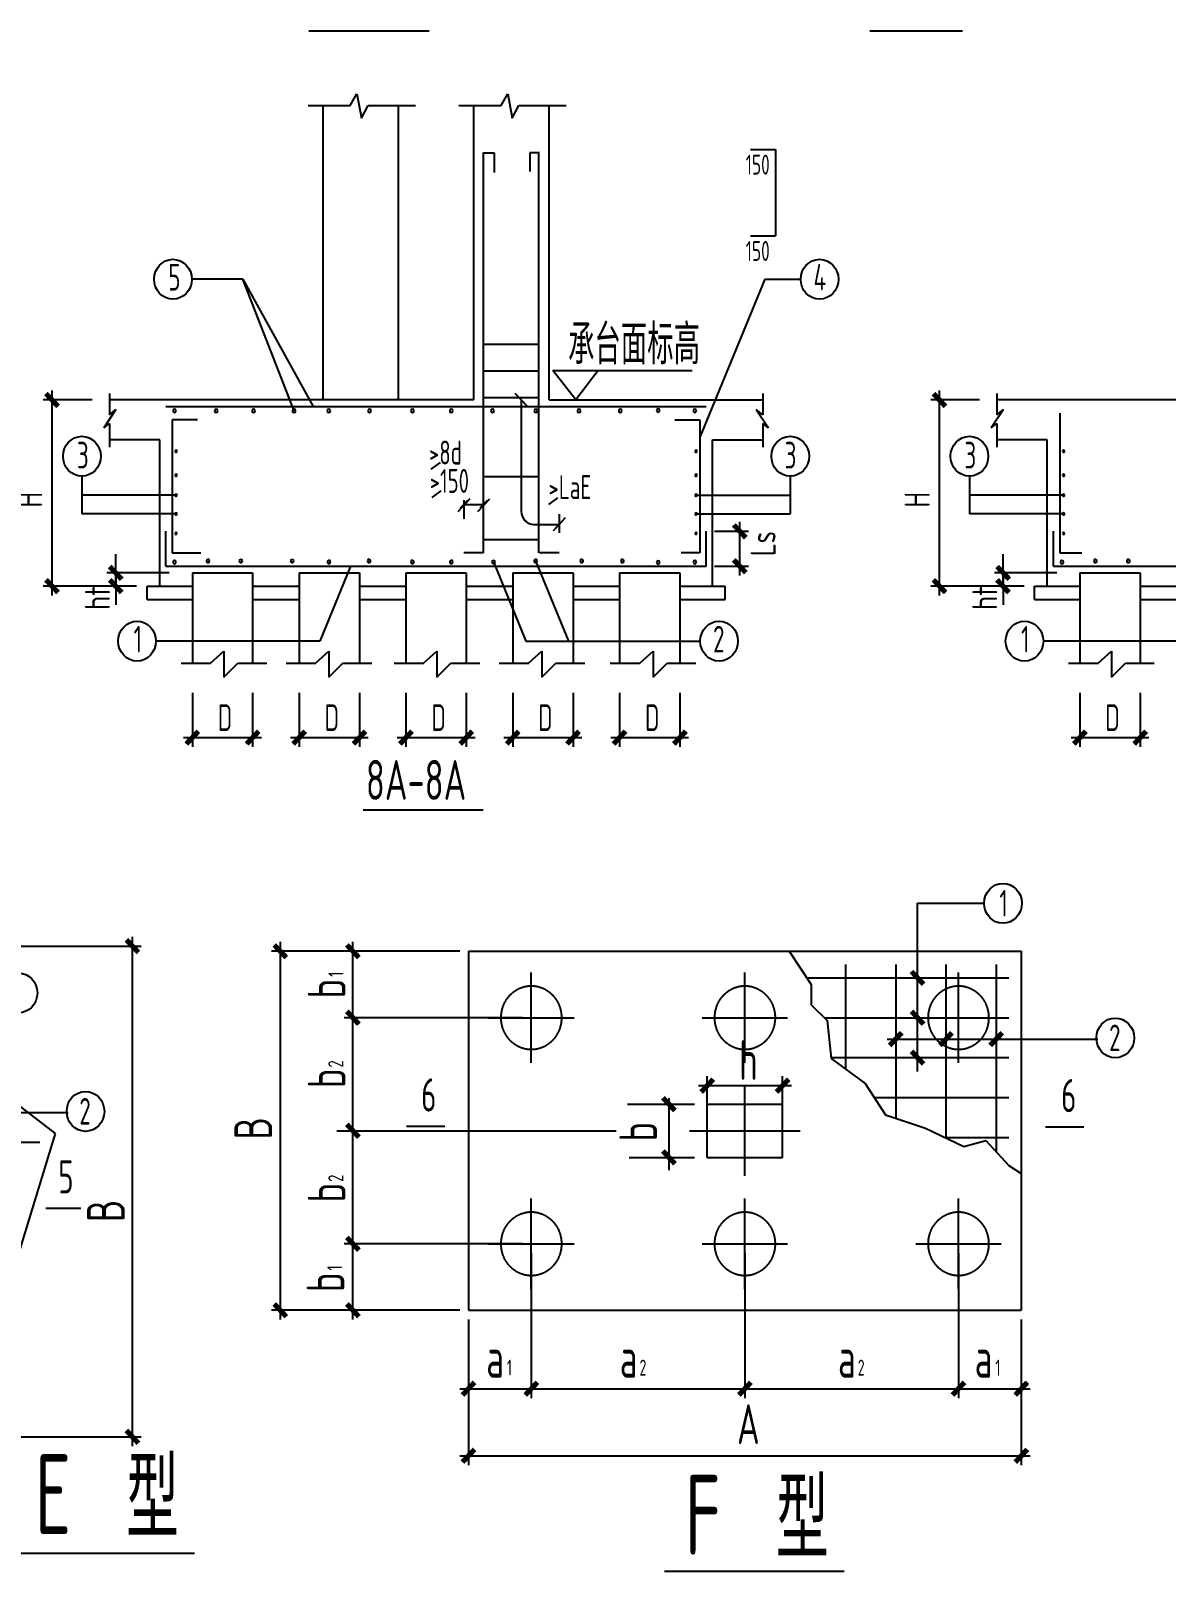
# Model space of a CAD drawing. Extents: x -695511 to 885008, y -751583 to -95266.
# Drawn here: x -364124 to -355585, y -268957 to -257374 of the extents above; entities that cross this region are included whole.
import ezdxf
from ezdxf.enums import TextEntityAlignment as Align

# ---------------------------------------------------------------- set-up
doc = ezdxf.new("R2010")
doc.units = 0
doc.header["$LTSCALE"] = 1000
doc.header["$MEASUREMENT"] = 0
doc.linetypes.add('DASHED', pattern=[3.75, 2.5, -1.25])
for name, color, linetype in [('CT', 3, 'Continuous'), ('GZ', 211, 'Continuous'), ('Z', 2, 'Continuous'), ('ZZX', 7, 'Continuous')]:
    doc.layers.add(name, color=color, linetype=linetype)
doc.styles.add('TSSD_Rein', font='Tssdeng.shx', dxfattribs={"width": 0.7, "bigfont": 'hztxt.shx'})

# ---------------------------------------------------------------- blocks, each defined once
blk = doc.blocks.new('_ArchTick')
at = {"color": 0, "linetype": 'ByBlock', "const_width": 0.4}
blk.add_lwpolyline([(-0.5, -0.5), (0.5, 0.5)], dxfattribs=at)

msp = doc.modelspace()

# ---------------------------------------------------------------- linework, layer by layer
for p, q in [((-360389.7, -260198.4), (-360480.4, -260102.4)), ((-360821.6, -260894.7), (-360912.4, -260990.7)), ((-360674, -260895.3), (-360764.8, -260991.3)), ((-360105.2, -261037.8), (-360195.9, -261133.8))]:
    msp.add_line(p, q)
at = {"layer": 'CT', "color": 3, "linetype": 'Continuous'}
for p, q in [((-363533, -260102.3), (-363533, -260262.9)), ((-358619, -260102.3), (-358619, -260262.9)), ((-356858, -260102.3), (-356858, -260262.9)), ((-356480, -260150.4), (-356858, -260150.4)), ((-363484.2, -260221), (-363575.5, -260360.6)), ((-363533, -260262.9), (-363484.2, -260221)), ((-358619, -260262.9), (-358667.8, -260221)), ((-358667.8, -260221), (-358576.6, -260360.6)), ((-356809.2, -260221), (-356900.4, -260360.6)), ((-356858, -260262.9), (-356809.2, -260221)), ((-363575.5, -260360.6), (-363533, -260326.8)), ((-363533, -260326.8), (-363533, -260506.5)), ((-358576.6, -260360.6), (-358619, -260326.8)), ((-358619, -260326.8), (-358619, -260506.5)), ((-356900.4, -260360.6), (-356858, -260326.8)), ((-356858, -260326.8), (-356858, -260506.5))]:
    msp.add_line(p, q, dxfattribs=at)
at = {"layer": 'CT', "color": 7, "linetype": 'Continuous'}
for p, q in [((-362909.3, -261450.4), (-362455.7, -261450.4)), ((-362106.1, -261450.4), (-361652.5, -261450.4)), ((-361302.8, -261450.4), (-360849.2, -261450.4)), ((-360499.6, -261450.4), (-360046, -261450.4)), ((-359696.3, -261450.4), (-359242.7, -261450.4)), ((-356234.3, -261450.4), (-355780.7, -261450.4))]:
    msp.add_line(p, q, dxfattribs=at)
at = {"layer": 'CT', "linetype": 'Continuous'}
for p, q in [((-363249.5, -261650.4), (-363249.5, -261550.4)), ((-363249.5, -261550.4), (-362909.3, -261550.4)), ((-363249.5, -261650.4), (-362909.3, -261650.4)), ((-362455.7, -261550.4), (-362106.1, -261550.4)), ((-362455.7, -261650.4), (-362106.1, -261650.4)), ((-361652.5, -261550.4), (-361302.8, -261550.4)), ((-361652.5, -261650.4), (-361302.8, -261650.4)), ((-360849.2, -261550.4), (-360499.6, -261550.4)), ((-360849.2, -261650.4), (-360499.6, -261650.4)), ((-360046, -261550.4), (-359696.7, -261550.4)), ((-360046, -261650.4), (-359696.3, -261650.4)), ((-359242.7, -261550.4), (-358902.5, -261550.4)), ((-359242.7, -261650.4), (-358902.5, -261650.4)), ((-358902.5, -261650.4), (-358902.5, -261550.4)), ((-356574.5, -261650.4), (-356574.5, -261550.4)), ((-356574.5, -261550.4), (-356234.3, -261550.4)), ((-356574.5, -261650.4), (-356234.3, -261650.4)), ((-355780.7, -261550.4), (-354627.8, -261550.4)), ((-355780.7, -261650.4), (-354627.8, -261650.4))]:
    msp.add_line(p, q, dxfattribs=at)
at = {"layer": 'CT'}
for p, q in [((-363937.8, -265667.1), (-365771.1, -264257.1)), ((-364638.1, -267947.1), (-363937.8, -265667.1))]:
    msp.add_line(p, q, dxfattribs=at)
at = {"layer": 'GZ', "color": 7, "linetype": 'DASHED'}
for centre in [(-360359.9, -264795.7), (-358753.4, -264795.7), (-357146.9, -264795.7), (-360359.9, -266495.7), (-358753.4, -266495.7), (-357146.9, -266495.7)]:
    msp.add_ellipse(centre, major_axis=(0, 240), ratio=0.945, start_param=4.712389, end_param=10.9955743, dxfattribs=at)
at = {"layer": 'Z', "linetype": 'Continuous'}
for p, q in [((-359036.9, -265445.7), (-358469.9, -265445.7)), ((-359036.9, -265845.7), (-359036.9, -265445.7)), ((-358469.9, -265845.7), (-358469.9, -265445.7)), ((-359036.9, -265845.7), (-358469.9, -265845.7))]:
    msp.add_line(p, q, dxfattribs=at)
at = {"layer": 'ZZX', "color": 6, "linetype": 'Continuous'}
for p, q in [((-362032.7, -257374.5), (-361128.8, -257374.5)), ((-357814.9, -257374.5), (-357116.5, -257374.5)), ((-358712.4, -258268.1), (-358523.4, -258268.1)), ((-358523.4, -258268.1), (-358523.4, -258917.3)), ((-358712.4, -258917.3), (-358523.4, -258917.3)), ((-356385.5, -260250.4), (-356385.5, -261300.4)), ((-363060.5, -260300.4), (-363060.5, -261300.4)), ((-362871.5, -260300.4), (-363060.5, -260300.4)), ((-359280.5, -260300.4), (-359091.5, -260300.4)), ((-359091.5, -260300.4), (-359091.5, -261300.4)), ((-363107.8, -261400.4), (-363107.8, -261137.9)), ((-359044.3, -261400.4), (-359044.3, -261137.9)), ((-356432.6, -261400.4), (-356432.6, -261137.9)), ((-363060.5, -261300.4), (-362844.3, -261300.4)), ((-359091.5, -261300.4), (-359233.3, -261300.4)), ((-356385.5, -261300.4), (-356219.2, -261300.4))]:
    msp.add_line(p, q, dxfattribs=at)
at = {"layer": 'ZZX'}
for p, q in [((-362038.7, -257936.7), (-361721.6, -257936.7)), ((-361721.6, -257936.7), (-361671.4, -257849.5)), ((-361671.4, -257849.5), (-361638.1, -258030.8)), ((-361638.1, -258030.8), (-361588.1, -257936.7)), ((-361588.1, -257936.7), (-361232, -257936.7)), ((-360904.7, -257936.7), (-360587.6, -257936.7)), ((-360587.6, -257936.7), (-360537.4, -257849.5)), ((-360537.4, -257849.5), (-360504.1, -258030.8)), ((-360504.1, -258030.8), (-360454.1, -257936.7)), ((-360454.1, -257936.7), (-360098, -257936.7)), ((-362529.1, -259242.6), (-362000.1, -260200.4)), ((-362144.7, -260232.1), (-362529.1, -259242.6)), ((-363663.1, -260150.4), (-364030.9, -260150.4)), ((-363964.8, -261620.4), (-363964.8, -260080.4)), ((-356988.1, -260150.4), (-357355.9, -260150.4)), ((-357289.8, -261620.4), (-357289.8, -260080.4)), ((-363739.9, -260723.8), (-363739.9, -261007.4)), ((-361112.6, -260671.3), (-361044, -260619.5)), ((-358412.1, -260723.8), (-358412.1, -261007.4)), ((-357064.9, -260723.8), (-357064.9, -261007.4)), ((-361106.6, -260884.4), (-361038, -260832.6)), ((-363031.8, -260866.9), (-363739.9, -260866.9)), ((-360867.5, -260903.9), (-360867.5, -261043.2)), ((-360867.5, -260936), (-360719.4, -260936)), ((-360228.7, -260937), (-360160.1, -260885.2)), ((-359120.2, -260866.9), (-358412.1, -260866.9)), ((-356356.8, -260866.9), (-357064.9, -260866.9)), ((-363031.8, -261007.4), (-363739.9, -261007.4)), ((-359120.2, -261007.4), (-358412.1, -261007.4)), ((-358791.9, -261470.4), (-358791.9, -261067.9)), ((-356356.8, -261007.4), (-357064.9, -261007.4)), ((-358981.8, -261137.9), (-358725.7, -261137.9)), ((-358981.8, -261400.4), (-358725.7, -261400.4)), ((-363663.1, -261550.4), (-364030.9, -261550.4)), ((-356988.1, -261550.4), (-357355.9, -261550.4)), ((-362909.3, -262353.5), (-362909.3, -262759.3)), ((-362455.7, -262353.5), (-362455.7, -262759.3)), ((-362106.1, -262353.5), (-362106.1, -262759.3)), ((-361652.5, -262353.5), (-361652.5, -262759.3)), ((-361302.8, -262353.5), (-361302.8, -262759.3)), ((-360849.2, -262353.5), (-360849.2, -262759.3)), ((-360499.6, -262353.5), (-360499.6, -262759.3)), ((-360046, -262353.5), (-360046, -262759.3)), ((-359696.3, -262353.5), (-359696.3, -262759.3)), ((-359242.7, -262353.5), (-359242.7, -262759.3)), ((-356234.3, -262353.5), (-356234.3, -262759.3)), ((-355780.7, -262353.5), (-355780.7, -262759.3)), ((-362975.5, -262689.3), (-362389.6, -262689.3)), ((-362172.2, -262689.3), (-361586.3, -262689.3)), ((-361369, -262689.3), (-360783.1, -262689.3)), ((-360565.7, -262689.3), (-359979.8, -262689.3)), ((-359762.5, -262689.3), (-359176.6, -262689.3)), ((-356300.5, -262689.3), (-355714.6, -262689.3)), ((-357455, -265198.9), (-357455, -263935.2)), ((-357455, -263935.2), (-356954, -263935.2)), ((-358420.1, -264295.7), (-358255.5, -264544.9)), ((-358255.5, -264544.9), (-358255.5, -264699.4)), ((-357478.2, -264471.1), (-357431.7, -264520.3)), ((-358255.5, -264699.4), (-358135.5, -264815.3)), ((-357478.2, -264771.1), (-357431.7, -264820.3)), ((-358135.5, -264815.3), (-358104.2, -265102.1)), ((-357683.1, -264956.2), (-356099.1, -264956.2)), ((-357590.3, -264917.3), (-357648.4, -264995.1)), ((-357212.3, -264917.3), (-357270.4, -264995.1)), ((-356834.3, -264917.3), (-356892.4, -264995.1)), ((-358104.2, -265102.1), (-357848.5, -265289.7)), ((-357478.2, -265071.1), (-357431.7, -265120.3)), ((-357848.5, -265289.7), (-357697.2, -265526.9)), ((-365354.5, -265508.3), (-363844.3, -265508.3)), ((-357697.2, -265526.9), (-357394.6, -265626.2)), ((-361823.4, -265645.7), (-359721.1, -265645.7)), ((-357394.6, -265626.2), (-357107.7, -265764.1)), ((-357107.7, -265764.1), (-356940.7, -265720)), ((-356940.7, -265720), (-356768.5, -265907.6)), ((-356768.5, -265907.6), (-356674.4, -265966.8))]:
    msp.add_line(p, q, dxfattribs=at)
at = {"layer": 'ZZX', "color": 7, "linetype": 'Continuous'}
for p, q in [((-361926.5, -260150.4), (-361926.5, -257936.7)), ((-361359.5, -260150.4), (-361359.5, -257936.7)), ((-360792.5, -260150.4), (-360792.5, -257936.7)), ((-360225.5, -260150.4), (-360225.5, -257936.7)), ((-363155, -260150.4), (-363533, -260150.4)), ((-360792.5, -260150.4), (-363155, -260150.4)), ((-360435.1, -260150.4), (-360435.1, -260985.8)), ((-360225.5, -260150.4), (-358619, -260150.4)), ((-359332, -260150.4), (-359152.5, -260150.4)), ((-354684.5, -260150.4), (-356480, -260150.4)), ((-363155, -260450.4), (-363533, -260450.4)), ((-363155, -261550.4), (-363155, -260450.4)), ((-358997, -261550.4), (-358997, -260450.4)), ((-358997, -260450.4), (-358619, -260450.4)), ((-356480, -260450.4), (-356858, -260450.4)), ((-356480, -261550.4), (-356480, -260450.4)), ((-360150.6, -261008.9), (-360150.6, -261148.2)), ((-360340.6, -261085.8), (-360150.6, -261085.8)), ((-363485.9, -261520.4), (-363485.9, -261310.4)), ((-356810.9, -261520.4), (-356810.9, -261310.4)), ((-363082.7, -261450.4), (-363552.1, -261450.4)), ((-363485.9, -261550.4), (-363485.9, -261450.4)), ((-363485.9, -261480.4), (-363485.9, -261690.4)), ((-356407.7, -261450.4), (-356877.1, -261450.4)), ((-356810.9, -261550.4), (-356810.9, -261450.4)), ((-356810.9, -261480.4), (-356810.9, -261690.4)), ((-363422.9, -261550.4), (-363552.1, -261550.4)), ((-356747.9, -261550.4), (-356877.1, -261550.4)), ((-360832.4, -264295.7), (-356674.4, -264295.7)), ((-360832.4, -264295.7), (-360832.4, -266995.7)), ((-356674.4, -264295.7), (-356674.4, -266995.7)), ((-360832.4, -266995.7), (-356674.4, -266995.7))]:
    msp.add_line(p, q, dxfattribs=at)
at = {"layer": 'ZZX', "color": 6}
for p, q in [((-360719.4, -261300.4), (-360719.4, -258290.6)), ((-360719.4, -258291.7), (-360639.6, -258291.7)), ((-360639.6, -258291.7), (-360639.6, -258438.9)), ((-360371, -258291.7), (-360371, -258433)), ((-360299.2, -258291.7), (-360371, -258291.7)), ((-360303.5, -261300.4), (-360303.5, -258293.5)), ((-360719.4, -259731.3), (-360299.2, -259731.3)), ((-360719.4, -259931.3), (-360299.2, -259931.3)), ((-360719.4, -260131.3), (-360299.2, -260131.3)), ((-363107.8, -260200.4), (-359044.3, -260200.4)), ((-360719.4, -260725.4), (-360299.2, -260725.4)), ((-360719.4, -261300.4), (-360867.5, -261300.4)), ((-360719.4, -261200.4), (-360299.2, -261200.4)), ((-360151.1, -261300.4), (-360299.2, -261300.4)), ((-363107.8, -261400.4), (-359044.3, -261400.4)), ((-356432.8, -261400.4), (-352369.3, -261400.4)), ((-361623.5, -263233.6), (-360721.7, -263233.6)), ((-357997.4, -264395.7), (-357997.4, -265180.5)), ((-357619.4, -264395.7), (-357619.4, -265552.5)), ((-357241.4, -264395.7), (-357241.4, -265699.9)), ((-356863.4, -264395.7), (-356863.4, -265804.3)), ((-358288, -264495.7), (-356768.9, -264495.7)), ((-358155.8, -264795.7), (-356768.9, -264795.7)), ((-358104.9, -265095.7), (-356768.9, -265095.7)), ((-357780.9, -265395.7), (-356768.9, -265395.7)), ((-361298.8, -265611.6), (-361010.6, -265611.6)), ((-357250, -265695.7), (-356768.9, -265695.7)), ((-356493.6, -265616.1), (-356205.4, -265616.1)), ((-364057.5, -265733.2), (-365298.6, -265733.2)), ((-364011.5, -266227.4), (-363748.3, -266227.4)), ((-364245.7, -268821.7), (-362893.4, -268821.7)), ((-359358.5, -268957.4), (-358006.2, -268957.4))]:
    msp.add_line(p, q, dxfattribs=at)
at = {"layer": 'ZZX', "linetype": 'Continuous'}
for p, q in [((-362529.1, -259242.6), (-362913.3, -259242.6)), ((-358603.3, -259242.6), (-359091.5, -260430.3)), ((-358603.3, -259242.6), (-358333.6, -259242.6)), ((-360026.3, -260148.5), (-360199.3, -259928.1)), ((-360199.3, -259928.1), (-359149.9, -259928.1)), ((-359857.2, -259928.1), (-360026.3, -260148.5)), ((-361719.6, -261400.4), (-361951.2, -261963.9)), ((-360644.6, -261368.7), (-360400, -261963.9)), ((-360327.5, -261360.8), (-360079.6, -261963.9)), ((-362909.3, -261450.4), (-362909.3, -262128.7)), ((-362455.7, -261450.4), (-362455.7, -262128.7)), ((-362106.1, -261450.4), (-362106.1, -262128.7)), ((-361652.5, -261450.4), (-361652.5, -262128.7)), ((-361302.8, -261450.4), (-361302.8, -262128.7)), ((-360849.2, -261450.4), (-360849.2, -262128.7)), ((-360499.6, -261450.4), (-360499.6, -262128.7)), ((-360046, -261450.4), (-360046, -262128.7)), ((-359696.3, -261450.4), (-359696.3, -262128.7)), ((-359242.7, -261450.4), (-359242.7, -262128.7)), ((-356234.3, -261450.4), (-356234.3, -262128.7)), ((-355780.7, -261450.4), (-355780.7, -262128.7)), ((-361951.2, -261963.9), (-363183.8, -261963.9)), ((-360400, -261963.9), (-359089.5, -261963.9)), ((-355276.2, -261963.9), (-356508.8, -261963.9)), ((-362771.8, -262130.2), (-362672.4, -262040.2)), ((-362672.4, -262040.2), (-362672.4, -262235.3)), ((-361982.8, -262130.2), (-361883.4, -262040.2)), ((-361883.4, -262040.2), (-361883.4, -262235.3)), ((-361169.8, -262130.2), (-361070.5, -262040.2)), ((-361070.5, -262040.2), (-361070.5, -262235.3)), ((-360380.8, -262130.2), (-360281.5, -262040.2)), ((-360281.5, -262040.2), (-360281.5, -262235.3)), ((-359543.9, -262130.2), (-359444.6, -262040.2)), ((-359444.6, -262040.2), (-359444.6, -262235.3)), ((-356096.8, -262130.2), (-355997.4, -262040.2)), ((-355997.4, -262040.2), (-355997.4, -262235.3)), ((-362993.6, -262128.7), (-362770.1, -262128.7)), ((-362672.4, -262235.3), (-362566.9, -262128.7)), ((-362566.9, -262128.7), (-362349.3, -262128.7)), ((-362204.5, -262128.7), (-361981.1, -262128.7)), ((-361883.4, -262235.3), (-361777.9, -262128.7)), ((-361777.9, -262128.7), (-361560.3, -262128.7)), ((-361391.6, -262128.7), (-361168.1, -262128.7)), ((-361070.5, -262235.3), (-360964.9, -262128.7)), ((-360964.9, -262128.7), (-360747.4, -262128.7)), ((-360602.6, -262128.7), (-360379.1, -262128.7)), ((-360281.5, -262235.3), (-360175.9, -262128.7)), ((-360175.9, -262128.7), (-359958.3, -262128.7)), ((-359765.7, -262128.7), (-359542.3, -262128.7)), ((-359444.6, -262235.3), (-359339, -262128.7)), ((-359339, -262128.7), (-359121.5, -262128.7)), ((-356318.6, -262128.7), (-356095.1, -262128.7)), ((-355997.4, -262235.3), (-355891.9, -262128.7)), ((-355891.9, -262128.7), (-355674.3, -262128.7))]:
    msp.add_line(p, q, dxfattribs=at)
at = {"layer": 'ZZX', "color": 1}
for p, q in [((-360407.1, -260180), (-360463, -260120.8)), ((-360839, -260905.9), (-360895, -260965.1)), ((-360690.9, -260905.9), (-360746.8, -260965.1)), ((-360179.1, -261116), (-360123.1, -261056.8)), ((-360359.9, -265135.7), (-360359.9, -264455.7)), ((-358753.4, -265135.7), (-358753.4, -264455.7)), ((-357146.9, -265135.7), (-357146.9, -264455.7)), ((-360681.2, -264795.7), (-360038.6, -264795.7)), ((-359074.7, -264795.7), (-358432.1, -264795.7)), ((-357468.2, -264795.7), (-356825.6, -264795.7)), ((-358753.4, -265985.7), (-358753.4, -265305.7)), ((-359169.2, -265645.7), (-358337.6, -265645.7)), ((-360359.9, -266835.7), (-360359.9, -266155.7)), ((-358753.4, -266835.7), (-358753.4, -266155.7)), ((-357146.9, -266835.7), (-357146.9, -266155.7)), ((-360681.2, -266495.7), (-360038.6, -266495.7)), ((-359074.7, -266495.7), (-358432.1, -266495.7)), ((-357468.2, -266495.7), (-356825.6, -266495.7))]:
    msp.add_line(p, q, dxfattribs=at)
at = {"layer": 'ZZX', "color": 7}
for p, q in [((-363328.4, -261550.4), (-363770.4, -261550.4)), ((-356653.4, -261550.4), (-357095.4, -261550.4)), ((-363360.3, -268017.1), (-363360.3, -264187.1)), ((-365893.3, -264257.1), (-363294.2, -264257.1)), ((-360898.5, -264295.7), (-362314.3, -264295.7)), ((-362248.1, -264225.7), (-362248.1, -267065.7)), ((-360898.5, -264295.7), (-361768.1, -264295.7)), ((-361701.9, -264865.7), (-361701.9, -264225.7)), ((-361701.9, -266565.7), (-361701.9, -264725.7)), ((-360426, -264795.7), (-361768.1, -264795.7)), ((-360426, -264795.7), (-361768.1, -264795.7)), ((-359036.9, -265762.7), (-359036.9, -265236.1)), ((-358469.9, -265751), (-358469.9, -265236.1)), ((-359103, -265306.1), (-358403.7, -265306.1)), ((-359636, -265445.7), (-359132.9, -265445.7)), ((-359324.7, -265401.1), (-359324.7, -265941.1)), ((-359624.9, -265845.7), (-359132.9, -265845.7)), ((-360426, -266495.7), (-361768.1, -266495.7)), ((-360426, -266495.7), (-361768.1, -266495.7)), ((-361701.9, -267065.7), (-361701.9, -266425.7)), ((-360359.9, -266565.7), (-360359.9, -267655.1)), ((-360359.9, -266565.7), (-360359.9, -267655.1)), ((-358753.4, -266565.7), (-358753.4, -267655.1)), ((-358753.4, -266565.7), (-358753.4, -267655.1)), ((-357146.9, -266565.7), (-357146.9, -267655.1)), ((-357146.9, -266565.7), (-357146.9, -267655.1)), ((-360898.5, -266995.7), (-362314.3, -266995.7)), ((-360898.5, -266995.7), (-361768.1, -266995.7)), ((-360832.4, -267065.7), (-360832.4, -268159.5)), ((-360832.4, -267065.7), (-360832.4, -267655.1)), ((-356674.4, -267065.7), (-356674.4, -268159.5)), ((-356674.4, -267065.7), (-356674.4, -267655.1)), ((-360898.5, -267585.1), (-360293.7, -267585.1)), ((-360426, -267585.1), (-358687.2, -267585.1)), ((-358819.5, -267585.1), (-357080.7, -267585.1)), ((-357213, -267585.1), (-356608.2, -267585.1)), ((-364760.3, -267947.1), (-363294.2, -267947.1)), ((-364571.9, -267947.1), (-363342.3, -267947.1)), ((-360898.5, -268089.5), (-356608.2, -268089.5))]:
    msp.add_line(p, q, dxfattribs=at)
at = {"layer": 'ZZX', "linetype": 'Continuous'}
for centre, major_axis, start_param, end_param in [((-363055, -259242.6), (0, 150), -1.5707963, 4.712389), ((-358191.8, -259242.6), (0, 150), -1.5707963, 4.712389), ((-363043.6, -260231.3), (0, 12.5), -1.5707963, 1.5707963), ((-363043.6, -260231.3), (0, 12.5), 1.5707963, 4.712389), ((-362730.6, -260232.1), (0, 12.5), -1.5707963, 1.5707963), ((-362730.6, -260232.1), (0, 12.5), 1.5707963, 4.712389), ((-362449.1, -260232.1), (0, 12.5), -1.5707963, 1.5707963), ((-362449.1, -260232.1), (0, 12.5), 1.5707963, 4.712389), ((-362144.7, -260232.1), (0, 12.5), -1.5707963, 1.5707963), ((-362144.7, -260232.1), (0, 12.5), 1.5707963, 4.712389), ((-361883.3, -260232.1), (0, 12.5), -1.5707963, 1.5707963), ((-361883.3, -260232.1), (0, 12.5), 1.5707963, 4.712389), ((-361576, -260232.1), (0, 12.5), -1.5707963, 1.5707963), ((-361576, -260232.1), (0, 12.5), 1.5707963, 4.712389), ((-361254.3, -260232.1), (0, 12.5), -1.5707963, 1.5707963), ((-361254.3, -260232.1), (0, 12.5), 1.5707963, 4.712389), ((-360961.7, -260232.1), (0, 12.5), -1.5707963, 1.5707963), ((-360961.7, -260232.1), (0, 12.5), 1.5707963, 4.712389), ((-360652.3, -260232.1), (0, 12.5), -1.5707963, 1.5707963), ((-360652.3, -260232.1), (0, 12.5), 1.5707963, 4.712389), ((-360325.8, -260232.1), (0, 12.5), -1.5707963, 1.5707963), ((-360325.8, -260232.1), (0, 12.5), 1.5707963, 4.712389), ((-360001.3, -260232.1), (0, 12.5), -1.5707963, 1.5707963), ((-360001.3, -260232.1), (0, 12.5), 1.5707963, 4.712389), ((-359691.1, -260232.1), (0, 12.5), 4.712389, 7.8539816), ((-359691.1, -260232.1), (0, 12.5), 1.5707963, 4.712389), ((-359406.2, -260229.2), (0, 12.5), -1.5707963, 1.5707963), ((-359406.2, -260229.2), (0, 12.5), 1.5707963, 4.712389), ((-359130, -260231.7), (0, 12.5), -1.5707963, 1.5707963), ((-359130, -260231.7), (0, 12.5), 1.5707963, 4.712389), ((-363739.9, -260573.8), (0, 150), -1.5707963, 4.712389), ((-358412.1, -260573.8), (0, 150), -1.5707963, 4.712389), ((-357064.9, -260573.8), (0, 150), -1.5707963, 4.712389), ((-363031.8, -260536.5), (0, 7.5), -1.5707963, 1.5707963), ((-363031.8, -260536.5), (0, 7.5), 1.5707963, 4.712389), ((-359120.2, -260536.5), (0, 7.5), -1.5707963, 1.5707963), ((-359120.2, -260536.5), (0, 7.5), 1.5707963, 4.712389), ((-356356.8, -260536.5), (0, 7.5), -1.5707963, 1.5707963), ((-356356.8, -260536.5), (0, 7.5), 1.5707963, 4.712389), ((-363031.8, -260716.9), (0, 7.5), -1.5707963, 1.5707963), ((-363031.8, -260716.9), (0, 7.5), 1.5707963, 4.712389), ((-359120.2, -260716.9), (0, 7.5), 4.712389, 7.8539816), ((-359120.2, -260716.9), (0, 7.5), 1.5707963, 4.712389), ((-356356.8, -260716.9), (0, 7.5), -1.5707963, 1.5707963), ((-356356.8, -260716.9), (0, 7.5), 1.5707963, 4.712389), ((-363031.8, -260866.9), (0, 7.5), -1.5707963, 1.5707963), ((-363031.8, -260866.9), (0, 7.5), 1.5707963, 4.712389), ((-359120.2, -260866.9), (0, 7.5), 4.712389, 7.8539816), ((-359120.2, -260866.9), (0, 7.5), 1.5707963, 4.712389), ((-356356.8, -260866.9), (0, 7.5), 4.712389, 7.8539816), ((-356356.8, -260866.9), (0, 7.5), 1.5707963, 4.712389), ((-363031.8, -261007.4), (0, 7.5), -1.5707963, 1.5707963), ((-363031.8, -261007.4), (0, 7.5), 1.5707963, 4.712389), ((-359120.2, -261007.4), (0, 7.5), -1.5707963, 1.5707963), ((-359120.2, -261007.4), (0, 7.5), 1.5707963, 4.712389), ((-356356.8, -261007.4), (0, 7.5), -1.5707963, 1.5707963), ((-356356.8, -261007.4), (0, 7.5), 1.5707963, 4.712389), ((-363031.8, -261153.7), (0, 7.5), -1.5707963, 1.5707963), ((-363031.8, -261153.7), (0, 7.5), 1.5707963, 4.712389), ((-359120.2, -261153.7), (0, 7.5), -1.5707963, 1.5707963), ((-359120.2, -261153.7), (0, 7.5), 1.5707963, 4.712389), ((-356356.8, -261153.7), (0, 7.5), -1.5707963, 1.5707963), ((-356356.8, -261153.7), (0, 7.5), 1.5707963, 4.712389), ((-363043.6, -261369.5), (0, 12.5), -1.5707963, 1.5707963), ((-363043.6, -261369.5), (0, 12.5), 1.5707963, 4.712389), ((-362792.3, -261360.8), (0, 12.5), -1.5707963, 1.5707963), ((-362792.3, -261360.8), (0, 12.5), 1.5707963, 4.712389), ((-362544.7, -261360.8), (0, 12.5), -1.5707963, 1.5707963), ((-362544.7, -261360.8), (0, 12.5), 1.5707963, 4.712389), ((-362158.5, -261360.8), (0, 12.5), -1.5707963, 1.5707963), ((-362158.5, -261360.8), (0, 12.5), 1.5707963, 4.712389), ((-361882, -261368.7), (0, 12.5), -1.5707963, 1.5707963), ((-361882, -261368.7), (0, 12.5), 1.5707963, 4.712389), ((-361580.2, -261360.8), (0, 12.5), -1.5707963, 1.5707963), ((-361580.2, -261360.8), (0, 12.5), 1.5707963, 4.712389), ((-361254.3, -261368.7), (0, 12.5), 4.712389, 7.8539816), ((-361254.3, -261368.7), (0, 12.5), 1.5707963, 4.712389), ((-360961.7, -261368.7), (0, 12.5), -1.5707963, 1.5707963), ((-360961.7, -261368.7), (0, 12.5), 1.5707963, 4.712389), ((-360644.6, -261368.7), (0, 12.5), -1.5707963, 1.5707963), ((-360644.6, -261368.7), (0, 12.5), 1.5707963, 4.712389), ((-360327.5, -261360.8), (0, 12.5), -1.5707963, 1.5707963), ((-360327.5, -261360.8), (0, 12.5), 1.5707963, 4.712389), ((-359980.9, -261360.8), (0, 12.5), -1.5707963, 1.5707963), ((-359980.9, -261360.8), (0, 12.5), 1.5707963, 4.712389), ((-359675, -261360.8), (0, 12.5), -1.5707963, 1.5707963), ((-359675, -261360.8), (0, 12.5), 1.5707963, 4.712389), ((-359406.2, -261371.6), (0, 12.5), -1.5707963, 1.5707963), ((-359406.2, -261371.6), (0, 12.5), 1.5707963, 4.712389), ((-359130, -261369.1), (0, 12.5), -1.5707963, 1.5707963), ((-359130, -261369.1), (0, 12.5), 1.5707963, 4.712389), ((-356368.6, -261369.5), (0, 12.5), 4.712389, 7.8539816), ((-356368.6, -261369.5), (0, 12.5), 1.5707963, 4.712389), ((-356117.2, -261360.8), (0, 12.5), -1.5707963, 1.5707963), ((-356117.2, -261360.8), (0, 12.5), 1.5707963, 4.712389), ((-355869.6, -261360.8), (0, 12.5), -1.5707963, 1.5707963), ((-355869.6, -261360.8), (0, 12.5), 1.5707963, 4.712389), ((-363325.6, -261963.9), (0, 150), -1.5707963, 4.712389), ((-358947.8, -261963.9), (0, 150), -1.5707963, 4.712389), ((-356650.6, -261963.9), (0, 150), -1.5707963, 4.712389), ((-364216.9, -264609.1), (0, 150), 4.712389, 10.9955743), ((-363712.8, -265499.9), (0, 150), 4.712389, 10.9955743)]:
    msp.add_ellipse(centre, major_axis=major_axis, ratio=0.945, start_param=start_param, end_param=end_param, dxfattribs=at)
at = {"layer": 'ZZX', "color": 7, "linetype": 'Continuous'}
msp.add_ellipse((-360340.6, -260985.8), major_axis=(0, 100), ratio=0.945, start_param=1.5707963, end_param=3.1415927, dxfattribs=at)
at = {"layer": 'ZZX'}
for centre, start_param, end_param in [((-356812.3, -263935.2), -1.5707963, 4.712389), ((-355967.5, -264947.7), 4.712389, 10.9955743)]:
    msp.add_ellipse(centre, major_axis=(0, 150), ratio=0.945, start_param=start_param, end_param=end_param, dxfattribs=at)

# ---------------------------------------------------------------- block references
at = {"zscale": 96.00000000000423}
for p, xscale, yscale, rotation in [((-363964.8, -260150.4), 96.00000000000423, 90.72000000000398, 90), ((-357289.8, -260150.4), 96.00000000000423, 90.72000000000398, 90), ((-358791.9, -261137.9), 96.00000000000423, 90.72000000000398, 90), ((-363485.9, -261450.4), 96.00000000000423, 90.72000000000398, 90), ((-358791.9, -261400.4), 96.00000000000423, 90.72000000000398, 90), ((-356810.9, -261450.4), 96.00000000000423, 90.72000000000398, 90), ((-363964.8, -261550.4), 96.00000000000423, 90.72000000000398, 90), ((-363485.9, -261550.4), 96.00000000000423, 90.72000000000398, 90), ((-357289.8, -261550.4), 96.00000000000423, 90.72000000000398, 90), ((-356812.5, -261550.4), 96.00000000000423, 90.72000000000398, 90), ((-362909.3, -262689.3), 90.72000000000398, 96.00000000000423, 180.0000000000032), ((-362455.7, -262689.3), 90.72000000000398, 96.00000000000423, 180.0000000000032), ((-362106.1, -262689.3), 90.72000000000398, 96.00000000000423, 180.0000000000032), ((-361652.5, -262689.3), 90.72000000000398, 96.00000000000423, 180.0000000000032), ((-361302.8, -262689.3), 90.72000000000398, 96.00000000000423, 180.0000000000032), ((-360849.2, -262689.3), 90.72000000000398, 96.00000000000423, 180.0000000000032), ((-360499.6, -262689.3), 90.72000000000398, 96.00000000000423, 180.0000000000032), ((-360046, -262689.3), 90.72000000000398, 96.00000000000423, 180.0000000000032), ((-359696.3, -262689.3), 90.72000000000398, 96.00000000000423, 180.0000000000032), ((-359242.7, -262689.3), 90.72000000000398, 96.00000000000423, 180.0000000000032), ((-356234.3, -262689.3), 90.72000000000398, 96.00000000000423, 180.0000000000032), ((-355780.7, -262689.3), 90.72000000000398, 96.00000000000423, 180.0000000000032), ((-363360.3, -264257.1), 96.00000000000423, 90.72000000000398, 90), ((-362248.1, -264295.7), 96.00000000000423, 90.72000000000398, 90), ((-361701.9, -264295.7), 96.00000000000423, 90.72000000000398, 90), ((-357455, -264495.7), 96.00000000000423, 90.72000000000398, 90), ((-361701.9, -264795.7), 96.00000000000423, 90.72000000000398, 90), ((-357455, -264795.7), 96.00000000000423, 90.72000000000398, 90), ((-357619.4, -264956.2), 90.72000000000398, 96.00000000000423, 180.0000000000032), ((-357241.4, -264956.2), 90.72000000000398, 96.00000000000423, 180.0000000000032), ((-356863.4, -264956.2), 90.72000000000398, 96.00000000000423, 180.0000000000032), ((-357455, -265095.7), 96.00000000000423, 90.72000000000398, 90), ((-359036.9, -265306.1), 90.72000000000398, 96.00000000000423, 180.0000000000032), ((-358469.9, -265306.1), 90.72000000000398, 96.00000000000423, 180.0000000000032), ((-359324.7, -265445.7), 96.00000000000423, 90.72000000000398, 90), ((-361701.9, -265645.7), 96.00000000000423, 90.72000000000398, 90), ((-359324.7, -265845.7), 96.00000000000423, 90.72000000000398, 90), ((-361701.9, -266495.7), 96.00000000000423, 90.72000000000398, 90), ((-362248.1, -266995.7), 96.00000000000423, 90.72000000000398, 90), ((-361701.9, -266995.7), 96.00000000000423, 90.72000000000398, 90), ((-360832.4, -267585.1), 90.72000000000398, 96.00000000000423, 180.0000000000032), ((-360359.9, -267585.1), 90.72000000000398, 96.00000000000423, 180.0000000000032), ((-358753.4, -267585.1), 90.72000000000398, 96.00000000000423, 180.0000000000032), ((-357146.9, -267585.1), 90.72000000000398, 96.00000000000423, 180.0000000000032), ((-356674.4, -267585.1), 90.72000000000398, 96.00000000000423, 180.0000000000032), ((-363360.3, -267947.1), 96.00000000000423, 90.72000000000398, 90), ((-360832.4, -268089.5), 90.72000000000398, 96.00000000000423, 180.0000000000032), ((-356674.4, -268089.5), 90.72000000000398, 96.00000000000423, 180.0000000000032)]:
    msp.add_blockref('_ArchTick', p, dxfattribs=dict(at, xscale=xscale, yscale=yscale, rotation=rotation))

# ---------------------------------------------------------------- texts
at = {"layer": 'ZZX', "linetype": 'Continuous', "style": 'TSSD_Rein', "width": 0.6615}
for s, height, p in [('150', 150, (-358747.8, -258455.7)), ('150', 150, (-358747.8, -259105)), ('5', 200, (-363090.3, -259327.4)), ('4', 200, (-358237.3, -259327.4)), ('承台面标高', 300, (-360083.4, -259883.3)), ('3', 200, (-363777.1, -260665.3)), ('>8d', 180, (-361129.4, -260635.8)), ('3', 200, (-358454.3, -260665.3)), ('3', 200, (-357102.1, -260665.3)), ('>150', 180, (-361123.4, -260848.9)), ('>LaE', 180, (-360229.9, -260896.1)), ('1', 200, (-363351, -262048.8)), ('2', 200, (-358993.2, -262048.8)), ('1', 200, (-356676, -262048.8)), ('1', 200, (-356839.4, -264034.4)), ('2', 200, (-356014.4, -265046.9)), ('2', 200, (-363759.7, -265599))]:
    msp.add_text(s, height=height, dxfattribs=at).set_placement(p)
at = {"layer": 'ZZX', "color": 7, "style": 'TSSD_Rein', "width": 0.740741}
for s, height, p in [('H', 189, (-364038.5, -260958.6)), ('H', 189, (-357363.5, -260958.6)), ('Ls', 189, (-358522.4, -261324.4)), ('B', 283.5, (-362309.8, -265712.7)), ('B', 283.5, (-363418.3, -266333.7))]:
    msp.add_text(s, height=height, rotation=90, dxfattribs=at).set_placement(p)
at = {"layer": 'ZZX', "color": 7, "linetype": 'Continuous', "style": 'TSSD_Rein', "width": 0.793651}
for p in [(-363623.2, -261640.2), (-356949.7, -261640.2)]:
    msp.add_text('h\x8et', height=189, rotation=90, dxfattribs=at).set_placement(p, align=Align.MIDDLE_CENTER)
at = {"layer": 'ZZX', "style": 'TSSD_Rein', "width": 0.6615}
for s, height, p in [('D', 200, (-362718.1, -262639.3)), ('D', 200, (-361914.9, -262639.3)), ('D', 200, (-361111.6, -262639.3)), ('D', 200, (-360308.4, -262639.3)), ('D', 200, (-359505.1, -262639.3)), ('D', 200, (-356043.1, -262639.3)), ('A', 300, (-358812.6, -268001.5))]:
    msp.add_text(s, height=height, dxfattribs=at).set_placement(p)
at = {"layer": 'ZZX', "color": 2, "linetype": 'Continuous', "style": 'TSSD_Rein', "width": 0.6615}
msp.add_text('8A-8A', height=300, dxfattribs=at).set_placement((-361604.3, -263157.4))
at = {"layer": 'ZZX', "color": 7, "style": 'TSSD_Rein', "width": 0.740741}
for s, height, p in [('b', 283.5, (-361898.8, -264576.9)), ('1', 113.4, (-361829.9, -264468.6)), ('2', 113.4, (-361829.9, -265143.2)), ('b', 283.5, (-361898.8, -265251.5)), ('b', 283.5, (-359556.2, -265653.1)), ('b', 283.5, (-361898.8, -266110.8)), ('2', 113.4, (-361829.9, -266002.6)), ('b', 283.5, (-361907.6, -266785.4)), ('1', 113.4, (-361838.7, -266677.1))]:
    msp.add_text(s, height=height, rotation=90, dxfattribs=at).set_placement(p, align=Align.MIDDLE_CENTER)
at = {"layer": 'ZZX', "style": 'TSSD_Rein', "width": 0.6615}
for s, p in [('h', (-358727.9, -265114.4)), ('a', (-360632.3, -267352.6)), ('a', (-359628.2, -267352.6)), ('a', (-357986.6, -267352.6)), ('a', (-356958.6, -267352.6))]:
    msp.add_text(s, height=300, dxfattribs=at).set_placement(p, align=Align.MIDDLE_CENTER)
at = {"layer": 'ZZX', "color": 2, "style": 'TSSD_Rein', "width": 0.6615}
for s, height, p in [('6', 250, (-361188.2, -265501.2)), ('6', 250, (-356374.8, -265505.8)), ('5', 250, (-363917.7, -266117)), ('E', 600, (-364092.7, -268679.1)), ('型', 600, (-363407.3, -268708.4)), ('F', 600, (-359205.5, -268834.2)), ('型', 600, (-358520.1, -268863.5))]:
    msp.add_text(s, height=height, dxfattribs=at).set_placement(p)
at = {"layer": 'ZZX', "color": 7, "style": 'TSSD_Rein', "width": 0.6615}
for s, p in [('1', (-360524.5, -267426.9)), ('2', (-359520.5, -267426.9)), ('2', (-357878.9, -267426.9)), ('1', (-356850.9, -267426.9))]:
    msp.add_text(s, height=120, dxfattribs=at).set_placement(p, align=Align.MIDDLE_CENTER)

doc.saveas('drawing.dxf')
